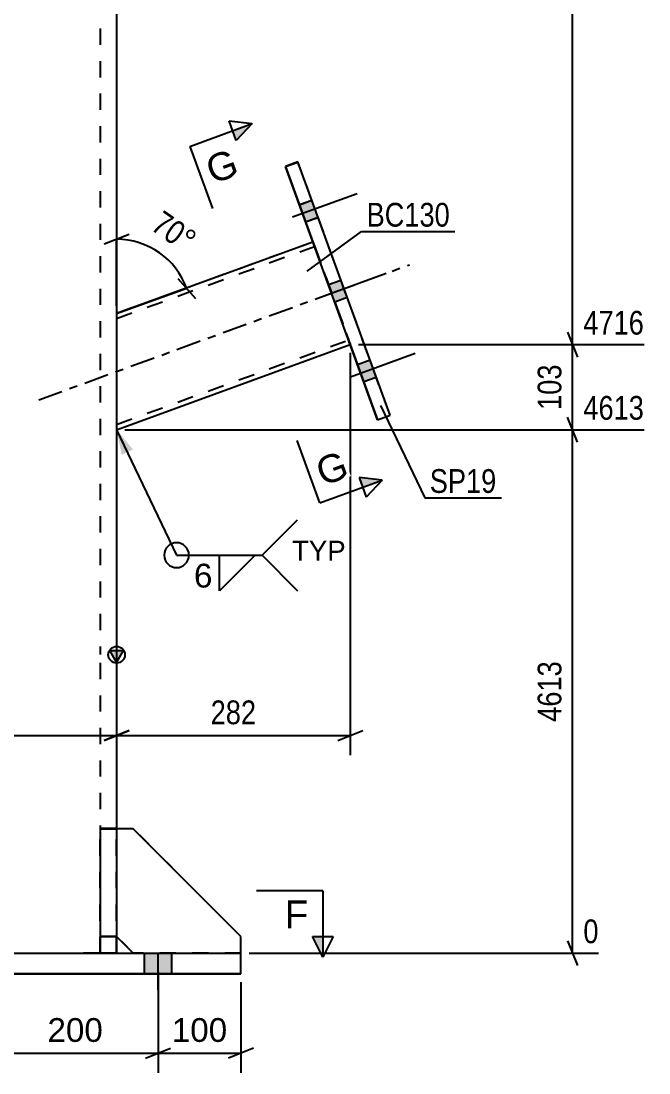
# Model space of a CAD drawing. Header units: millimetres. Extents: x -127 to 467, y -181 to 239.
# Drawn here: x 234.8 to 310.6, y -14.4 to 112.4 of the extents above; entities that cross this region are included whole.
import ezdxf

# ---------------------------------------------------------------- set-up
doc = ezdxf.new("R2010")
doc.units = ezdxf.units.MM
doc.linetypes.add('DXK_LINE_DOT2', pattern=[3.9198, 1.9599, -1.9599])
doc.linetypes.add('DXK_LINE_DOT3', pattern=[5.9187, 2.979, -0.9799, 0.9799, -0.9799])
doc.styles.add('Arial', font='ARIAL.TTF', dxfattribs={"height": 0.2})
doc.styles.add('Arial Narrow', font='ARIALN.TTF', dxfattribs={"height": 0.2})

# ---------------------------------------------------------------- blocks, each defined once
blk = doc.blocks.new('Part-284858765-2530 - 2487')
at = {"color": 2, "linetype": 'Continuous'}
for p, q in [((246.35, 77.16), (270.03, 85.77)), ((246.35, 63.11), (274.54, 73.37)), ((246.35, 63.11), (274.54, 73.37))]:
    blk.add_line(p, q, dxfattribs=at)
at = {"color": 7, "linetype": 'DXK_LINE_DOT2'}
for p, q in [((246.35, 77.15), (270.03, 85.77)), ((246.35, 76.52), (270.23, 85.21)), ((246.35, 76.52), (270.23, 85.21)), ((270.03, 85.77), (270.03, 85.77)), ((270.03, 85.77), (270.06, 85.69)), ((270.06, 85.69), (270.03, 85.77)), ((270.06, 85.69), (270.15, 85.44)), ((270.15, 85.44), (270.06, 85.69)), ((270.15, 85.44), (270.28, 85.08)), ((270.23, 85.21), (270.15, 85.44)), ((270.23, 85.21), (274.32, 73.97)), ((270.23, 85.21), (270.23, 85.21)), ((270.25, 85.17), (270.23, 85.21)), ((270.23, 85.21), (270.25, 85.16)), ((270.29, 85.04), (270.25, 85.17)), ((270.25, 85.16), (270.29, 85.04)), ((270.28, 85.08), (274.29, 74.07)), ((270.29, 85.04), (274.21, 74.28)), ((270.29, 85.04), (274.27, 74.1)), ((246.35, 77.16), (246.35, 63.11)), ((246.35, 63.75), (274.34, 73.93)), ((246.35, 63.75), (274.34, 73.93)), ((274.27, 74.1), (274.21, 74.28)), ((274.27, 74.1), (274.32, 73.97)), ((274.32, 73.98), (274.27, 74.1)), ((274.29, 74.07), (274.42, 73.7)), ((274.34, 73.93), (274.32, 73.98)), ((274.32, 73.97), (274.34, 73.93)), ((274.42, 73.7), (274.32, 73.97)), ((274.34, 73.93), (274.34, 73.93)), ((274.42, 73.7), (274.51, 73.46)), ((274.51, 73.45), (274.42, 73.7)), ((274.51, 73.46), (274.54, 73.37)), ((274.54, 73.37), (274.51, 73.45)), ((274.54, 73.37), (274.54, 73.37))]:
    blk.add_line(p, q, dxfattribs=at)
at = {"color": 7, "linetype": 'DXK_LINE_DOT3'}
blk.add_line((236.95, 66.71), (281.68, 82.99), dxfattribs=at)
blk = doc.blocks.new('Bolt-284858765-2579 - 2487')
at = {"linetype": 'Continuous'}
for points in [[(270.66, 88.72), (269.9, 90.78), (268.4, 90.24), (269.15, 88.17)], [(270.66, 88.72), (269.9, 90.78), (268.4, 90.24), (269.15, 88.17)], [(270.66, 88.71), (269.9, 90.78), (268.4, 90.23), (269.15, 88.17)], [(274.16, 79.09), (273.41, 81.15), (271.91, 80.61), (272.66, 78.54)], [(274.16, 79.08), (273.41, 81.15), (271.91, 80.6), (272.66, 78.53)], [(277.67, 69.45), (276.92, 71.52), (275.41, 70.97), (276.16, 68.91)], [(277.67, 69.45), (276.92, 71.52), (275.41, 70.97), (276.16, 68.9)], [(277.67, 69.45), (276.92, 71.52), (275.41, 70.97), (276.16, 68.9)]]:
    blk.add_hatch(color=1, dxfattribs=at).paths.add_polyline_path(points)
at = {"color": 1, "linetype": 'Continuous'}
for p, q in [((267.56, 88.76), (275.36, 91.6)), ((267.56, 88.76), (275.36, 91.6)), ((267.56, 88.76), (275.36, 91.59)), ((268.4, 90.24), (269.9, 90.78)), ((268.4, 90.24), (269.9, 90.78)), ((268.4, 90.23), (269.9, 90.78)), ((269.15, 88.17), (270.66, 88.72)), ((269.15, 88.17), (270.66, 88.72)), ((269.15, 88.17), (270.66, 88.71)), ((271.06, 79.13), (278.86, 81.97)), ((271.06, 79.12), (278.86, 81.96)), ((271.91, 80.61), (273.41, 81.15)), ((271.91, 80.6), (273.41, 81.15)), ((272.66, 78.54), (274.16, 79.09)), ((272.66, 78.53), (274.16, 79.08)), ((274.57, 69.5), (282.37, 72.33)), ((274.57, 69.49), (282.37, 72.33)), ((274.57, 69.49), (282.37, 72.33)), ((275.41, 70.97), (276.92, 71.52)), ((275.41, 70.97), (276.92, 71.52)), ((275.41, 70.97), (276.92, 71.52)), ((276.16, 68.91), (277.67, 69.45)), ((276.16, 68.9), (277.67, 69.45)), ((276.16, 68.9), (277.67, 69.45))]:
    blk.add_line(p, q, dxfattribs=at)
blk = doc.blocks.new('Part-284858765-2531 - 2487')
at = {"color": 7, "linetype": 'DXK_LINE_DOT2'}
for p, q in [((248.35, 15), (246.35, 15)), ((246.35, 15), (246.35, 2)), ((248.35, 15), (246.35, 15)), ((261.35, 2), (248.35, 15)), ((248.35, 15), (248.35, 15)), ((248.35, 15), (261.35, 2)), ((248.35, 0), (246.35, 2)), ((261.35, 0), (261.35, 2)), ((248.35, 0), (248.34, 0.01)), ((261.35, 0), (261.35, 0.01)), ((248.35, 0), (261.35, 0)), ((248.35, 0), (248.35, 0)), ((248.35, 0), (261.35, 0))]:
    blk.add_line(p, q, dxfattribs=at)
at = {"color": 2, "linetype": 'Continuous'}
blk.add_line((248.34, 0.01), (246.35, 2), dxfattribs=at)
blk = doc.blocks.new('Part-284858765-2532 - 2487')
at = {"color": 2, "linetype": 'Continuous'}
for p, q in [((244.35, 15.01), (244.35, 15)), ((246.35, 15.01), (244.35, 15.01)), ((244.35, 15.01), (244.35, 0.01)), ((246.35, 15), (246.35, 15.01)), ((246.35, 15.01), (246.35, 0.01)), ((246.35, 2.01), (244.35, 2.01)), ((244.35, 0.01), (246.35, 0.01))]:
    blk.add_line(p, q, dxfattribs=at)
at = {"color": 7, "linetype": 'DXK_LINE_DOT2'}
for p, q in [((244.35, 15), (246.35, 15)), ((244.35, 2.01), (244.35, 0.01)), ((244.35, 2), (246.35, 2)), ((246.35, 2.01), (246.35, 0.01)), ((246.35, 0.01), (244.35, 0.01)), ((244.35, 0.01), (244.35, 0.01)), ((246.35, 0.01), (246.35, 0.01))]:
    blk.add_line(p, q, dxfattribs=at)
blk = doc.blocks.new('Bolt-284858765-2578 - 2487')
at = {"linetype": 'Continuous'}
for points in [[(189.7, -2.49), (193, -2.49), (193, 0.01), (189.7, 0.01)], [(189.7, -2.5), (193, -2.5), (193, 0), (189.7, 0)], [(209.7, -2.49), (213, -2.49), (213, 0.01), (209.7, 0.01)], [(229.7, -2.49), (233, -2.49), (233, 0.01), (229.7, 0.01)], [(249.7, -2.49), (253, -2.49), (253, 0.01), (249.7, 0.01)], [(249.7, -2.5), (253, -2.5), (253, 0), (249.7, 0)], [(189.7, -2.5), (193, -2.5), (193, 0), (189.7, 0)], [(189.7, -2.51), (193, -2.51), (193, -0.01), (189.7, -0.01)], [(209.7, -2.51), (213, -2.51), (213, -0.01), (209.7, -0.01)], [(229.7, -2.51), (233, -2.51), (233, -0.01), (229.7, -0.01)], [(249.7, -2.5), (253, -2.5), (253, 0), (249.7, 0)], [(249.7, -2.51), (253, -2.51), (253, -0.01), (249.7, -0.01)]]:
    blk.add_hatch(color=1, dxfattribs=at).paths.add_polyline_path(points)
at = {"color": 1, "linetype": 'Continuous'}
for p, q in [((189.7, -2.49), (189.7, 0.01)), ((189.7, -2.5), (189.7, 0)), ((191.35, -4.39), (191.35, 0.01)), ((191.35, -4.4), (191.35, 0)), ((193, -2.49), (193, 0.01)), ((193, -2.5), (193, 0)), ((209.7, -2.49), (209.7, 0.01)), ((211.35, -4.39), (211.35, 0.01)), ((213, -2.49), (213, 0.01)), ((229.7, -2.49), (229.7, 0.01)), ((231.35, -4.39), (231.35, 0.01)), ((233, -2.49), (233, 0.01)), ((249.7, -2.49), (249.7, 0.01)), ((249.7, -2.5), (249.7, 0)), ((251.35, -4.39), (251.35, 0.01)), ((251.35, -4.4), (251.35, 0)), ((253, -2.49), (253, 0.01)), ((253, -2.5), (253, 0)), ((189.7, -2.5), (189.7, 0)), ((189.7, -2.51), (189.7, -0.01)), ((191.35, -4.4), (191.35, 0)), ((191.35, -4.41), (191.35, -0.01)), ((193, -2.5), (193, 0)), ((193, -2.51), (193, -0.01)), ((209.7, -2.51), (209.7, -0.01)), ((211.35, -4.41), (211.35, -0.01)), ((213, -2.51), (213, -0.01)), ((229.7, -2.51), (229.7, -0.01)), ((231.35, -4.41), (231.35, -0.01)), ((233, -2.51), (233, -0.01)), ((249.7, -2.5), (249.7, 0)), ((249.7, -2.51), (249.7, -0.01)), ((251.35, -4.4), (251.35, 0)), ((251.35, -4.41), (251.35, -0.01)), ((253, -2.5), (253, 0)), ((253, -2.51), (253, -0.01))]:
    blk.add_line(p, q, dxfattribs=at)
blk = doc.blocks.new('Part-284858765-2589 - 2487')
at = {"linetype": 'Continuous'}
blk.add_hatch(color=2, dxfattribs=at).paths.add_polyline_path([(246.35, 35.07), (245.55, 36.47), (247.15, 36.47)])
at = {"color": 7, "linetype": 'DXK_LINE_DOT2'}
for p, q in [((244.35, 115.38), (244.35, 36)), ((244.35, 35), (244.35, 0)), ((246.35, 15), (246.35, 0)), ((200.35, 0), (242.35, 0)), ((200.35, 0), (242.35, 0)), ((242.35, 0), (243.11, 0)), ((243.88, 0), (242.35, 0)), ((243.11, 0), (243.76, 0)), ((243.76, 0), (244.2, 0)), ((245.18, 0), (243.88, 0)), ((244.2, 0), (244.35, 0)), ((244.35, 0), (244.35, 0)), ((246.05, 0), (245.18, 0)), ((246.35, 0), (246.05, 0)), ((246.35, 0), (246.35, 0)), ((200.35, 0), (242.35, 0)), ((200.35, 0), (242.35, 0)), ((243.11, 0), (242.35, 0)), ((242.35, 0), (243.88, 0)), ((243.76, 0), (243.11, 0)), ((244.2, 0), (243.76, 0)), ((243.88, 0), (245.18, 0)), ((244.35, 0), (244.2, 0)), ((245.18, 0), (246.05, 0)), ((246.05, 0), (246.35, 0))]:
    blk.add_line(p, q, dxfattribs=at)
at = {"color": 2, "linetype": 'Continuous'}
for p, q in [((246.35, 115.38), (246.35, 36)), ((246.35, 35.07), (245.55, 36.47)), ((245.55, 36.47), (247.15, 36.47)), ((247.15, 36.47), (246.35, 35.07)), ((246.35, 35), (246.35, 15))]:
    blk.add_line(p, q, dxfattribs=at)
blk.add_circle((246.35, 35.97), 1, dxfattribs=at)
blk = doc.blocks.new('Part-284858765-2594 - 2487')
at = {"color": 2, "linetype": 'Continuous'}
for p, q in [((181.35, -2.51), (181.35, 0.01)), ((181.35, 0.01), (261.35, 0.01)), ((261.35, -2.51), (261.35, 0.01)), ((181.35, -2.49), (181.35, -2.51)), ((261.35, -2.49), (181.35, -2.49)), ((181.35, -2.51), (261.35, -2.51)), ((261.35, -2.49), (261.35, -2.51))]:
    blk.add_line(p, q, dxfattribs=at)
at = {"color": 7, "linetype": 'DXK_LINE_DOT2'}
blk.add_line((181.35, -0.01), (261.35, -0.01), dxfattribs=at)
blk = doc.blocks.new('Part-284858765-2597 - 2487')
at = {"color": 7, "linetype": 'DXK_LINE_DOT2'}
for p, q in [((244.35, -0.01), (244.35, 15)), ((246.35, 15), (244.35, 15)), ((246.35, 15), (244.35, 15)), ((246.35, -0.01), (246.35, 15)), ((246.35, 2), (244.35, 2)), ((246.35, 1.99), (244.35, 1.99)), ((244.35, 0), (244.35, -0.01)), ((244.35, 0), (246.35, 0)), ((244.35, -0.01), (246.35, -0.01)), ((246.35, 0), (246.35, -0.01))]:
    blk.add_line(p, q, dxfattribs=at)
blk = doc.blocks.new('Part-284858765-2598 - 2487')
at = {"color": 2, "linetype": 'Continuous'}
for p, q in [((248.35, 15), (246.35, 15)), ((261.35, 2), (248.35, 15)), ((248.35, 15), (248.35, 15)), ((248.35, 0.01), (246.35, 2)), ((261.35, 0.01), (261.35, 2))]:
    blk.add_line(p, q, dxfattribs=at)
at = {"color": 7, "linetype": 'DXK_LINE_DOT2'}
for p, q in [((246.35, 15), (246.35, 2)), ((248.35, 15), (246.35, 15)), ((248.35, 15), (261.35, 2)), ((248.35, 0), (246.35, 2)), ((248.35, 0), (248.35, 0.01)), ((248.35, 0), (261.35, 0)), ((248.35, 0), (248.35, 0)), ((261.35, 0), (248.35, 0)), ((261.35, 0), (261.35, 0.01)), ((261.35, 0.01), (261.35, 0)), ((261.35, 0), (261.35, 0))]:
    blk.add_line(p, q, dxfattribs=at)
blk = doc.blocks.new('Part-284858765-2608 - 2487')
at = {"color": 2, "linetype": 'Continuous'}
for p, q in [((268.23, 95.39), (266.73, 94.84)), ((279.34, 64.85), (268.23, 95.39)), ((266.73, 94.84), (266.73, 94.84)), ((266.73, 94.84), (270.02, 85.77)), ((266.73, 94.84), (266.73, 94.84)), ((277.84, 64.3), (266.73, 94.84)), ((274.54, 73.37), (277.84, 64.3)), ((277.84, 64.3), (279.34, 64.85)), ((277.84, 64.3), (279.34, 64.84)), ((279.34, 64.84), (279.34, 64.85)), ((279.34, 64.84), (279.34, 64.85)), ((277.84, 64.3), (277.84, 64.3))]:
    blk.add_line(p, q, dxfattribs=at)
at = {"color": 7, "linetype": 'DXK_LINE_DOT2'}
for p, q in [((266.73, 94.84), (268.23, 95.38)), ((268.23, 95.38), (268.23, 95.39)), ((279.34, 64.85), (268.23, 95.38)), ((270.02, 85.77), (274.54, 73.37))]:
    blk.add_line(p, q, dxfattribs=at)
blk = doc.blocks.new('StraightDimension-284858765-2633 - 2487')
at = {"color": 7, "linetype": 'Continuous'}
for p, q in [((196.35, 61.93), (196.35, 23.85)), ((246.35, 62.11), (246.35, 23.85)), ((197.85, 26.85), (194.85, 25.65)), ((244.85, 25.65), (247.85, 26.85)), ((196.35, 26.25), (246.35, 26.25))]:
    blk.add_line(p, q, dxfattribs=at)
at = {"color": 0}
blk.add_wipeout([(224.69, 27), (224.69, 31.2), (218.01, 31.2), (218.01, 27)], dxfattribs=at)
at = {"color": 3, "style": 'Arial Narrow'}
blk.add_text('500', height=2.863, dxfattribs=at).set_placement((218.61, 27.6))
blk = doc.blocks.new('StraightDimension-284858765-2654 - 2487')
at = {"color": 7, "linetype": 'Continuous'}
for p, q in [((300.76, 74.87), (301.96, 71.87)), ((275.54, 73.37), (309.98, 73.37)), ((301.36, 63.11), (301.36, 73.37)), ((301.96, 61.61), (300.76, 64.61)), ((247.35, 63.11), (309.98, 63.11))]:
    blk.add_line(p, q, dxfattribs=at)
at = {"color": 0, "linetype": 'Continuous'}
blk.add_wipeout([(310.58, 73.97), (310.58, 78.17), (302.06, 78.17), (302.06, 73.97)], dxfattribs=at)
at = {"color": 0}
blk.add_wipeout([(300.61, 71.58), (296.41, 71.58), (296.41, 64.89), (300.61, 64.89)], dxfattribs=at)
at = {"color": 3, "linetype": 'Continuous', "style": 'Arial Narrow'}
blk.add_text('4716', height=2.863, dxfattribs=at).set_placement((302.66, 74.57))
at = {"color": 3, "style": 'Arial Narrow'}
blk.add_text('103', height=2.863, rotation=90.0002, dxfattribs=at).set_placement((300.01, 65.49))
blk = doc.blocks.new('StraightDimension-284858765-2662 - 2487')
at = {"color": 7, "linetype": 'Continuous'}
for p, q in [((301.96, 159.53), (300.76, 162.53)), ((247.35, 161.03), (309.98, 161.03)), ((301.36, 73.37), (301.36, 161.03)), ((300.76, 74.87), (301.96, 71.87)), ((275.54, 73.37), (309.98, 73.37))]:
    blk.add_line(p, q, dxfattribs=at)
at = {"color": 0}
blk.add_wipeout([(300.61, 121.46), (296.41, 121.46), (296.41, 112.94), (300.61, 112.94)], dxfattribs=at)
at = {"color": 3, "style": 'Arial Narrow'}
blk.add_text('3263', height=2.863, rotation=90.0002, dxfattribs=at).set_placement((300.01, 113.54))
at = {"color": 0, "linetype": 'Continuous'}
blk.add_wipeout([(310.58, 161.63), (310.58, 165.83), (302.06, 165.83), (302.06, 161.63)], dxfattribs=at)
at = {"color": 3, "linetype": 'Continuous', "style": 'Arial Narrow'}
blk.add_text('7978', height=2.863, dxfattribs=at).set_placement((302.66, 162.23))
blk = doc.blocks.new('StraightDimension-284858765-2640 - 2487')
at = {"color": 7, "linetype": 'Continuous'}
for p, q in [((274.54, 72.37), (274.54, 23.85)), ((246.35, 62.11), (246.35, 23.85)), ((247.85, 26.85), (244.85, 25.65)), ((273.04, 25.65), (276.04, 26.85)), ((246.35, 26.25), (274.54, 26.25))]:
    blk.add_line(p, q, dxfattribs=at)
at = {"color": 0}
blk.add_wipeout([(263.79, 27), (263.79, 31.2), (257.1, 31.2), (257.1, 27)], dxfattribs=at)
at = {"color": 3, "style": 'Arial Narrow'}
blk.add_text('282', height=2.863, dxfattribs=at).set_placement((257.7, 27.6))
blk = doc.blocks.new('StraightDimension-284858765-2648 - 2487')
at = {"color": 7, "linetype": 'Continuous'}
for p, q in [((301.96, 61.61), (300.76, 64.61)), ((247.35, 63.11), (309.98, 63.11)), ((301.36, 0), (301.36, 63.11)), ((300.76, 1.5), (301.96, -1.5)), ((262.35, 0), (304.49, 0))]:
    blk.add_line(p, q, dxfattribs=at)
at = {"color": 0}
blk.add_wipeout([(300.61, 35.81), (296.41, 35.81), (296.41, 27.29), (300.61, 27.29)], dxfattribs=at)
at = {"color": 3, "style": 'Arial Narrow'}
blk.add_text('4613', height=2.863, rotation=90.0002, dxfattribs=at).set_placement((300.01, 27.89))
at = {"color": 0, "linetype": 'Continuous'}
for points in [[(310.58, 63.71), (310.58, 67.91), (302.06, 67.91), (302.06, 63.71)], [(305.09, 0.6), (305.09, 4.8), (302.06, 4.8), (302.06, 0.6)]]:
    blk.add_wipeout(points, dxfattribs=at)
at = {"color": 3, "linetype": 'Continuous', "style": 'Arial Narrow'}
for s, height, p in [('4613', 2.863, (302.66, 64.31)), ('0', 2.86, (302.66, 1.2))]:
    blk.add_text(s, height=height, dxfattribs=at).set_placement(p)
blk = doc.blocks.new('AngleDimension-284858765-2761 - 2487')
at = {"color": 7, "linetype": 'Continuous'}
for p, q in [((247.85, 86.66), (244.85, 85.46)), ((246.35, 78.06), (246.35, 86.06)), ((246.35, 86.06), (246.35, 77.06)), ((253.73, 81.35), (255.88, 78.94)), ((254.81, 80.14), (246.35, 77.06))]:
    blk.add_line(p, q, dxfattribs=at)
blk.add_arc((246.35, 77.06), 9, 20, 90, dxfattribs=at)
at = {"color": 0}
blk.add_wipeout([(254.78, 83.47), (257.19, 86.91), (251.9, 90.61), (249.49, 87.17)], dxfattribs=at)
at = {"color": 3, "style": 'Arial Narrow'}
blk.add_text('70°', height=2.863, rotation=-35.002, dxfattribs=at).set_placement((250.32, 87.32))
blk = doc.blocks.new('StraightDimension-284858765-2832 - 2487')
at = {"color": 7, "linetype": 'Continuous'}
for p, q in [((251.35, -2.25), (251.35, -14.45)), ((231.35, -4.25), (231.35, -14.45)), ((232.85, -11.45), (229.85, -12.65)), ((231.35, -12.05), (251.35, -12.05)), ((249.85, -12.65), (252.85, -11.45))]:
    blk.add_line(p, q, dxfattribs=at)
at = {"color": 0}
blk.add_wipeout([(245.28, -11.3), (245.28, -7.1), (237.41, -7.1), (237.41, -11.3)], dxfattribs=at)
at = {"color": 3, "style": 'Arial'}
blk.add_text('200', height=2.865, dxfattribs=at).set_placement((238.01, -10.7))
blk = doc.blocks.new('StraightDimension-284858765-2836 - 2487')
at = {"color": 7, "linetype": 'Continuous'}
for p, q in [((251.35, -2.25), (251.35, -14.45)), ((261.35, -3.49), (261.35, -14.45)), ((249.85, -12.65), (252.85, -11.45)), ((251.35, -12.05), (261.35, -12.05)), ((262.85, -11.45), (259.85, -12.65))]:
    blk.add_line(p, q, dxfattribs=at)
at = {"color": 0}
blk.add_wipeout([(260.28, -11.3), (260.28, -7.1), (252.41, -7.1), (252.41, -11.3)], dxfattribs=at)
at = {"color": 3, "style": 'Arial'}
blk.add_text('100', height=2.865, dxfattribs=at).set_placement((253.01, -10.7))
blk = doc.blocks.new('Mark-284858765-2526 - 2487')
at = {"color": 0}
blk.add_wipeout([(286.56, 87.59), (286.56, 90.59), (276.51, 90.59), (276.51, 87.59)], dxfattribs=at)
blk.add_wipeout([(286.56, 87.59), (286.56, 90.59), (276.51, 90.59), (276.51, 87.59)], dxfattribs=at)
at = {"color": 30, "linetype": 'Continuous'}
for p, q in [((269.35, 82.24), (275.91, 86.99)), ((275.91, 86.99), (287.16, 86.99))]:
    blk.add_line(p, q, dxfattribs=at)
at = {"color": 3, "style": 'Arial Narrow'}
blk.add_text('BC130', height=2.863, dxfattribs=at).set_placement((276.51, 87.59))
blk = doc.blocks.new('SectionMark-284858765-2844 - 2487')
at = {"linetype": 'Continuous'}
for points in [[(260.78, 97.98), (260.35, 99.16), (262.7, 100.02)], [(276.03, 56.16), (275.6, 57.34), (278.38, 57.02)]]:
    blk.add_hatch(color=6, dxfattribs=at).paths.add_polyline_path(points)
at = {"color": 6, "linetype": 'Continuous'}
for p, q in [((260.78, 97.98), (259.92, 100.33)), ((259.92, 100.33), (262.7, 100.02)), ((262.7, 100.02), (260.78, 97.98)), ((278.38, 57.02), (275.6, 57.34)), ((275.6, 57.34), (276.46, 54.99)), ((278.38, 57.02), (276.46, 54.99))]:
    blk.add_line(p, q, dxfattribs=at)
at = {"color": 0, "linetype": 'Continuous'}
for points in [[(261.33, 93.93), (260.13, 97.22), (256.72, 95.97), (257.92, 92.68)], [(274.61, 57.51), (273.42, 60.8), (270.01, 59.55), (271.2, 56.27)]]:
    blk.add_wipeout(points, dxfattribs=at)
at = {"color": 6, "linetype": 'Continuous'}
for p, q in [((255.18, 97.27), (262.7, 100.02)), ((255.18, 97.27), (257.92, 89.76)), ((270.86, 54.28), (268.12, 61.8)), ((270.86, 54.28), (278.38, 57.02))]:
    blk.add_line(p, q, dxfattribs=at)
at = {"color": 3, "linetype": 'Continuous', "style": 'Arial'}
for p in [(257.92, 92.68), (271.2, 56.27)]:
    blk.add_text('G', height=3.34, rotation=20.0421, dxfattribs=at).set_placement(p)
blk = doc.blocks.new('WeldMark-284858765-2852 - 2487')
at = {"linetype": 'Continuous'}
blk.add_hatch(color=30, dxfattribs=at).paths.add_polyline_path([(246.97, 60.08), (246.35, 63.11), (248.32, 60.72)])
at = {"color": 30, "linetype": 'Continuous'}
for p, q in [((246.35, 63.11), (253.58, 47.98)), ((253.58, 47.98), (263.9, 47.98))]:
    blk.add_line(p, q, dxfattribs=at)
at = {"color": 3, "linetype": 'Continuous'}
for p, q in [((263.9, 47.98), (268.19, 52.26)), ((258.76, 47.98), (263.05, 47.98)), ((263.05, 47.98), (258.76, 43.69)), ((258.76, 43.69), (258.76, 47.98)), ((263.9, 47.98), (268.19, 43.69))]:
    blk.add_line(p, q, dxfattribs=at)
blk.add_arc((253.58, 47.98), 1.5, 90, 270, dxfattribs=at)
at = {"color": 0}
blk.add_wipeout([(258.1, 43.88), (258.1, 47.28), (255.48, 47.28), (255.48, 43.88)], dxfattribs=at)
at = {"color": 3, "linetype": 'Continuous'}
blk.add_arc((253.58, 47.98), 1.5, 270, 90, dxfattribs=at)
at = {"color": 3, "style": 'Arial'}
blk.add_text('6', height=2.87, dxfattribs=at).set_placement((255.68, 44.08))
at = {"color": 0, "linetype": 'Continuous'}
blk.add_wipeout([(273.98, 47.33), (273.98, 49.83), (267.5, 49.83), (267.5, 47.33)], dxfattribs=at)
blk.add_wipeout([(273.98, 47.33), (273.98, 49.83), (267.5, 49.83), (267.5, 47.33)], dxfattribs=at)
at = {"color": 3, "linetype": 'Continuous', "style": 'Arial'}
blk.add_text('TYP', height=2.388, dxfattribs=at).set_placement((267.5, 47.33))
blk = doc.blocks.new('SectionMark-284858765-2846 - 2487')
at = {"linetype": 'Continuous'}
for points in [[(171.78, 2.01), (173.03, 2.01), (171.78, -0.49)], [(269.98, 2.01), (271.23, 2.01), (271.23, -0.49)]]:
    blk.add_hatch(color=6, dxfattribs=at).paths.add_polyline_path(points)
at = {"color": 6, "linetype": 'Continuous'}
for p, q in [((171.78, 7.51), (179.78, 7.51)), ((171.78, 7.51), (171.78, -0.49)), ((271.23, 7.51), (263.23, 7.51)), ((271.23, 7.51), (271.23, -0.49)), ((171.78, -0.49), (170.53, 2.01)), ((173.03, 2.01), (170.53, 2.01)), ((171.78, -0.49), (173.03, 2.01)), ((269.98, 2.01), (272.48, 2.01)), ((271.23, -0.49), (269.98, 2.01)), ((272.48, 2.01), (271.23, -0.49))]:
    blk.add_line(p, q, dxfattribs=at)
at = {"color": 0, "linetype": 'Continuous'}
for points in [[(176.38, 3.01), (176.38, 6.51), (173.53, 6.51), (173.53, 3.01)], [(269.48, 3.01), (269.48, 6.51), (266.63, 6.51), (266.63, 3.01)]]:
    blk.add_wipeout(points, dxfattribs=at)
at = {"color": 3, "linetype": 'Continuous', "style": 'Arial'}
for p in [(173.53, 3.01), (266.63, 3.01)]:
    blk.add_text('F', height=3.34, dxfattribs=at).set_placement(p)
blk = doc.blocks.new('Mark-284858765-2604 - 2487')
at = {"color": 0}
blk.add_wipeout([(292.17, 55.49), (292.17, 58.49), (284.13, 58.49), (284.13, 55.49)], dxfattribs=at)
blk.add_wipeout([(292.17, 55.49), (292.17, 58.49), (284.13, 58.49), (284.13, 55.49)], dxfattribs=at)
at = {"color": 30, "linetype": 'Continuous'}
for p, q in [((278.17, 66.04), (283.53, 54.89)), ((283.53, 54.89), (292.77, 54.89))]:
    blk.add_line(p, q, dxfattribs=at)
at = {"color": 3, "style": 'Arial Narrow'}
blk.add_text('SP19', height=2.863, dxfattribs=at).set_placement((284.13, 55.49))

msp = doc.modelspace()

# ---------------------------------------------------------------- block references
for name in ['Part-284858765-2589 - 2487', 'Part-284858765-2608 - 2487', 'Bolt-284858765-2579 - 2487', 'Part-284858765-2530 - 2487', 'Part-284858765-2532 - 2487', 'Part-284858765-2597 - 2487', 'Part-284858765-2531 - 2487', 'Part-284858765-2598 - 2487', 'Part-284858765-2594 - 2487', 'Bolt-284858765-2578 - 2487']:
    msp.add_blockref(name, (0, 0))

# ---------------------------------------------------------------- next in the draw order: block references
for name in ['StraightDimension-284858765-2633 - 2487', 'StraightDimension-284858765-2832 - 2487']:
    msp.add_blockref(name, (0, 0))

# ---------------------------------------------------------------- next in the draw order: block references
for name in ['StraightDimension-284858765-2654 - 2487', 'StraightDimension-284858765-2836 - 2487']:
    msp.add_blockref(name, (0, 0))

# ---------------------------------------------------------------- next in the draw order: block references
msp.add_blockref('StraightDimension-284858765-2662 - 2487', (0, 0))

# ---------------------------------------------------------------- next in the draw order: block references
for name in ['AngleDimension-284858765-2761 - 2487', 'Mark-284858765-2526 - 2487', 'StraightDimension-284858765-2640 - 2487']:
    msp.add_blockref(name, (0, 0))

# ---------------------------------------------------------------- next in the draw order: block references
msp.add_blockref('StraightDimension-284858765-2648 - 2487', (0, 0))

# ---------------------------------------------------------------- next in the draw order: block references
for name in ['SectionMark-284858765-2844 - 2487', 'SectionMark-284858765-2846 - 2487']:
    msp.add_blockref(name, (0, 0))

# ---------------------------------------------------------------- next in the draw order: block references
for name in ['Mark-284858765-2604 - 2487', 'WeldMark-284858765-2852 - 2487']:
    msp.add_blockref(name, (0, 0))

doc.saveas('drawing.dxf')
